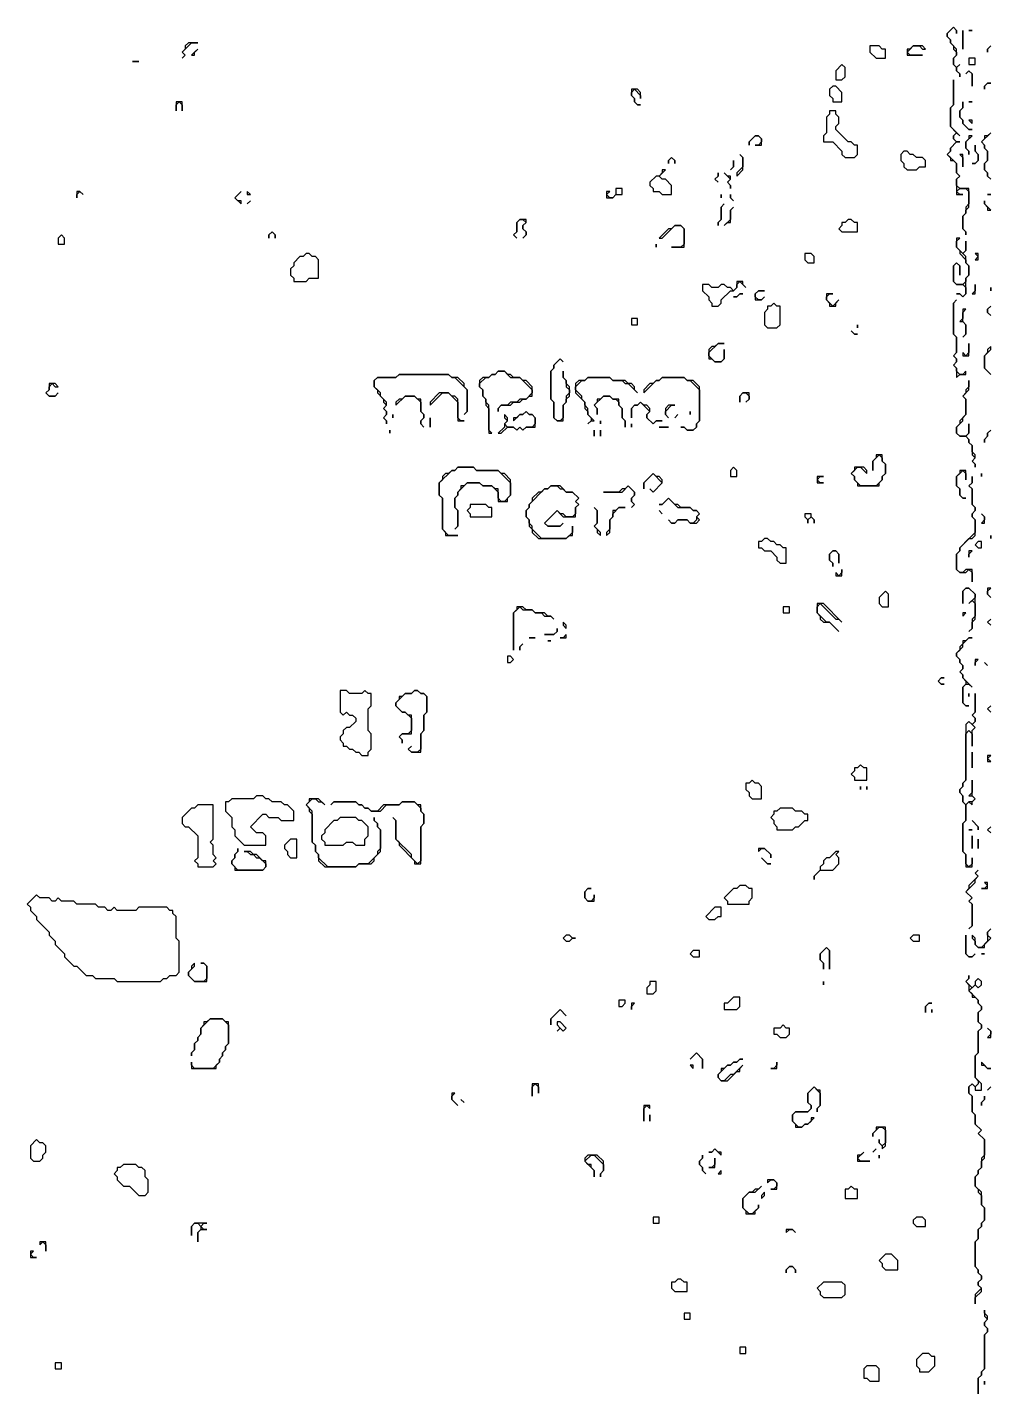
# Model space of a CAD drawing. Header units: metres. Extents: x 0 to 3575, y 1 to 2763.
# Drawn here: x 3264 to 3575, y 2006 to 2447 of the extents above; entities that cross this region are included whole.
import ezdxf

# ---------------------------------------------------------------- set-up
doc = ezdxf.new("R2010")
doc.units = ezdxf.units.M

msp = doc.modelspace()

# ---------------------------------------------------------------- linework, layer by layer
for points in [[(3563, 2447), (3561, 2445), (3561, 2444), (3562, 2443), (3562, 2442), (3563, 2441), (3563, 2440), (3564, 2439), (3564, 2438), (3563, 2437), (3563, 2435), (3564, 2434), (3564, 2433), (3565, 2432), (3565, 2431), (3565, 2432), (3564, 2433), (3564, 2434), (3565, 2435), (3564, 2434), (3563, 2435), (3563, 2437), (3564, 2438), (3564, 2440), (3562, 2442), (3562, 2443), (3561, 2444), (3561, 2445), (3563, 2447), (3564, 2446), (3564, 2445), (3564, 2446)], [(3566, 2446), (3566, 2440)], [(3568, 2446), (3569, 2446)], [(3316, 2442), (3315, 2441), (3315, 2440), (3314, 2439), (3315, 2438), (3314, 2437), (3315, 2438), (3314, 2439), (3317, 2442), (3319, 2442)], [(3319, 2440), (3317, 2438), (3318, 2438), (3318, 2439)], [(3536, 2441), (3536, 2439), (3538, 2437), (3541, 2437), (3541, 2440), (3540, 2440), (3539, 2441)], [(3550, 2441), (3549, 2440), (3548, 2440), (3548, 2438), (3553, 2438), (3549, 2438), (3548, 2439), (3550, 2441), (3552, 2441), (3553, 2440), (3554, 2440), (3553, 2441)], [(3564, 2443)], [(3575, 2441), (3574, 2440), (3574, 2439), (3574, 2440)], [(3298, 2436), (3300, 2436)], [(3527, 2435), (3525, 2433), (3525, 2430), (3527, 2430), (3528, 2431), (3528, 2434)], [(3568, 2437), (3568, 2435), (3570, 2435), (3570, 2437)], [(3298, 2434)], [(3300, 2434)], [(3563, 2430), (3563, 2422), (3562, 2421), (3562, 2415), (3564, 2413), (3563, 2412), (3563, 2411), (3564, 2410), (3562, 2408), (3562, 2407), (3561, 2406), (3562, 2405), (3562, 2404), (3563, 2404), (3564, 2403), (3564, 2400), (3565, 2399), (3564, 2398), (3564, 2393), (3566, 2393), (3565, 2393), (3564, 2394), (3565, 2395), (3567, 2395), (3568, 2394), (3568, 2390), (3567, 2389), (3567, 2387), (3566, 2386), (3566, 2382), (3567, 2381), (3567, 2380), (3567, 2381), (3566, 2382), (3566, 2386), (3567, 2387), (3567, 2388), (3568, 2389), (3568, 2395), (3565, 2395), (3564, 2396), (3564, 2398), (3565, 2399), (3564, 2400), (3564, 2403), (3561, 2406), (3562, 2407), (3562, 2408), (3564, 2410), (3565, 2410), (3564, 2410), (3563, 2411), (3563, 2412), (3564, 2413), (3565, 2412), (3562, 2415), (3562, 2421), (3563, 2422)], [(3568, 2433), (3567, 2432), (3568, 2433), (3569, 2432), (3569, 2428), (3569, 2432)], [(3459, 2427), (3459, 2425), (3460, 2424), (3460, 2423), (3461, 2422), (3462, 2422), (3461, 2422), (3460, 2423), (3460, 2424), (3459, 2425), (3459, 2426), (3460, 2427), (3462, 2425), (3462, 2424), (3462, 2426), (3461, 2427)], [(3524, 2428), (3523, 2427), (3523, 2425), (3524, 2424), (3524, 2423), (3527, 2423), (3527, 2426), (3525, 2428)], [(3574, 2429), (3573, 2428), (3573, 2427), (3573, 2428), (3574, 2429), (3575, 2429)], [(3312, 2423), (3312, 2420), (3312, 2422), (3313, 2423), (3314, 2422), (3314, 2420), (3314, 2423)], [(3566, 2423), (3566, 2421), (3565, 2420), (3565, 2418), (3566, 2417), (3566, 2416), (3568, 2414), (3569, 2414), (3568, 2414), (3566, 2416), (3566, 2417), (3565, 2418), (3565, 2420), (3566, 2421)], [(3568, 2423), (3569, 2423)], [(3523, 2420), (3523, 2419), (3522, 2418), (3522, 2413), (3521, 2412), (3521, 2410), (3524, 2410), (3527, 2407), (3527, 2406), (3528, 2405), (3531, 2405), (3532, 2406), (3532, 2409), (3531, 2409), (3530, 2410), (3529, 2410), (3525, 2414), (3525, 2415), (3526, 2416), (3526, 2418), (3525, 2419), (3525, 2420)], [(3568, 2417), (3569, 2416), (3569, 2417)], [(3575, 2413), (3574, 2412), (3573, 2412), (3573, 2411), (3572, 2410), (3573, 2409), (3573, 2408), (3574, 2407), (3574, 2404), (3573, 2403), (3573, 2401), (3574, 2400), (3574, 2399), (3575, 2398), (3574, 2399), (3574, 2400), (3573, 2401), (3573, 2403), (3574, 2404), (3574, 2407), (3573, 2408), (3573, 2409), (3572, 2410)], [(3499, 2412), (3497, 2410), (3497, 2409), (3497, 2410), (3499, 2412), (3500, 2412), (3501, 2411), (3501, 2410), (3500, 2409), (3499, 2409), (3501, 2409), (3501, 2411), (3500, 2412)], [(3568, 2412), (3568, 2411), (3567, 2410), (3567, 2408), (3568, 2407), (3568, 2406), (3568, 2407), (3567, 2408), (3567, 2410), (3569, 2412)], [(3570, 2409), (3570, 2407), (3571, 2406), (3571, 2404), (3570, 2403), (3569, 2403), (3570, 2403), (3571, 2404), (3571, 2406), (3570, 2407)], [(3472, 2405), (3471, 2404), (3471, 2403), (3471, 2404), (3472, 2405), (3473, 2404), (3473, 2403), (3473, 2404)], [(3492, 2404), (3492, 2402), (3491, 2401), (3492, 2402)], [(3492, 2406)], [(3494, 2406), (3495, 2405), (3495, 2402), (3493, 2400), (3493, 2399), (3495, 2401), (3495, 2405)], [(3547, 2407), (3546, 2406), (3546, 2404), (3547, 2403), (3547, 2402), (3548, 2401), (3551, 2401), (3552, 2402), (3554, 2402), (3554, 2404), (3553, 2405), (3551, 2405), (3550, 2406), (3549, 2406), (3548, 2407)], [(3565, 2406), (3566, 2405), (3566, 2402), (3566, 2406)], [(3469, 2401), (3469, 2400), (3468, 2399), (3467, 2399), (3465, 2397), (3465, 2396), (3466, 2395), (3466, 2394), (3468, 2394), (3469, 2393), (3472, 2393), (3472, 2396), (3470, 2398), (3469, 2398), (3468, 2399), (3470, 2401)], [(3487, 2400), (3487, 2399), (3486, 2398), (3487, 2397), (3486, 2398), (3487, 2399)], [(3489, 2400), (3491, 2398), (3490, 2397), (3491, 2396), (3491, 2395), (3491, 2396), (3490, 2397), (3491, 2398), (3491, 2399), (3490, 2399)], [(3454, 2395), (3454, 2393), (3453, 2392), (3452, 2392), (3451, 2393), (3452, 2394), (3451, 2394), (3451, 2392), (3453, 2392), (3454, 2393), (3456, 2393), (3456, 2395)], [(3487, 2395)], [(3280, 2394), (3280, 2392), (3280, 2393), (3281, 2394), (3282, 2393), (3281, 2394)], [(3333, 2394), (3331, 2392), (3333, 2390), (3333, 2391), (3332, 2391), (3331, 2392)], [(3335, 2394), (3335, 2393), (3336, 2393)], [(3336, 2391), (3335, 2390)], [(3488, 2393), (3488, 2392)], [(3491, 2393), (3491, 2392), (3492, 2391), (3491, 2392)], [(3573, 2391), (3573, 2390), (3574, 2389), (3574, 2388), (3575, 2388), (3573, 2390)], [(3574, 2393), (3575, 2393)], [(3489, 2390), (3488, 2389), (3488, 2385), (3487, 2384), (3487, 2383), (3487, 2384), (3488, 2385), (3488, 2389)], [(3492, 2389), (3491, 2388), (3491, 2385), (3489, 2383), (3490, 2384), (3491, 2384), (3491, 2388)], [(3423, 2385), (3422, 2384), (3422, 2381), (3421, 2380), (3422, 2379), (3421, 2380), (3422, 2381), (3422, 2384), (3423, 2385), (3424, 2385), (3425, 2384), (3424, 2383), (3424, 2382), (3425, 2381), (3425, 2380), (3424, 2379), (3425, 2380), (3425, 2381), (3424, 2382), (3424, 2383), (3425, 2384), (3425, 2385)], [(3473, 2383), (3472, 2382), (3471, 2382), (3468, 2379), (3469, 2379), (3473, 2383), (3475, 2383), (3476, 2382), (3476, 2377), (3475, 2376), (3472, 2376), (3476, 2376), (3476, 2382), (3475, 2383)], [(3529, 2385), (3528, 2384), (3527, 2384), (3527, 2383), (3526, 2382), (3527, 2381), (3532, 2381), (3532, 2384), (3531, 2384), (3530, 2385)], [(3275, 2380), (3274, 2379), (3274, 2377), (3276, 2377), (3276, 2379)], [(3343, 2381), (3342, 2380), (3342, 2379), (3342, 2380), (3343, 2381), (3344, 2380), (3344, 2379), (3344, 2380)], [(3467, 2377), (3467, 2376)], [(3564, 2379), (3564, 2376), (3565, 2375), (3565, 2374), (3567, 2372), (3567, 2371), (3568, 2370), (3568, 2367), (3567, 2366), (3567, 2365), (3566, 2364), (3564, 2364), (3563, 2365), (3563, 2370), (3564, 2371), (3565, 2370), (3565, 2367), (3565, 2370), (3564, 2371), (3563, 2370), (3563, 2365), (3564, 2364), (3566, 2364), (3567, 2363), (3567, 2361), (3566, 2360), (3565, 2361), (3564, 2361), (3565, 2361), (3566, 2360), (3567, 2361), (3567, 2366), (3568, 2367), (3568, 2370), (3567, 2371), (3567, 2373), (3566, 2374), (3567, 2375), (3567, 2378), (3567, 2375), (3566, 2374), (3564, 2376), (3564, 2378), (3565, 2379)], [(3354, 2374), (3353, 2373), (3352, 2373), (3350, 2371), (3350, 2370), (3349, 2369), (3349, 2367), (3350, 2366), (3350, 2365), (3354, 2365), (3355, 2366), (3358, 2366), (3358, 2372), (3357, 2373), (3356, 2373), (3355, 2374)], [(3515, 2374), (3515, 2372), (3516, 2371), (3518, 2371), (3518, 2373), (3517, 2374)], [(3570, 2374), (3571, 2373), (3570, 2372), (3571, 2372), (3571, 2374)], [(3493, 2365), (3493, 2363), (3492, 2362), (3491, 2363), (3490, 2363), (3489, 2364), (3488, 2364), (3487, 2363), (3485, 2363), (3484, 2364), (3482, 2364), (3482, 2362), (3484, 2360), (3484, 2359), (3485, 2358), (3485, 2357), (3487, 2357), (3488, 2358), (3488, 2359), (3491, 2362), (3492, 2362), (3493, 2363), (3493, 2364), (3494, 2365), (3496, 2363), (3495, 2364), (3495, 2365)], [(3570, 2364), (3570, 2362), (3569, 2361), (3570, 2361)], [(3494, 2361), (3493, 2360), (3492, 2360), (3493, 2360), (3494, 2361), (3495, 2361)], [(3500, 2362), (3499, 2361), (3499, 2359), (3501, 2359), (3502, 2360), (3501, 2359), (3500, 2359), (3499, 2360), (3499, 2361), (3500, 2362), (3502, 2362)], [(3522, 2361), (3522, 2359), (3523, 2358), (3523, 2357), (3525, 2357), (3525, 2358), (3526, 2359), (3524, 2357), (3522, 2359), (3522, 2360), (3523, 2361), (3524, 2361)], [(3526, 2361)], [(3575, 2363), (3575, 2362)], [(3505, 2358), (3504, 2357), (3503, 2357), (3503, 2356), (3502, 2355), (3502, 2351), (3503, 2350), (3506, 2350), (3507, 2351), (3507, 2357), (3506, 2357)], [(3564, 2359), (3563, 2358), (3563, 2348), (3564, 2347), (3564, 2342), (3563, 2341), (3564, 2340), (3564, 2339), (3563, 2338), (3564, 2337), (3564, 2334), (3565, 2335), (3567, 2335), (3567, 2336), (3566, 2335), (3565, 2335), (3564, 2336), (3564, 2337), (3563, 2338), (3564, 2339), (3564, 2340), (3563, 2341), (3564, 2342), (3564, 2347), (3563, 2348), (3563, 2358)], [(3566, 2356), (3566, 2353), (3565, 2352), (3566, 2352), (3567, 2351), (3567, 2348), (3566, 2347), (3567, 2348), (3567, 2351), (3566, 2352), (3566, 2355), (3567, 2356)], [(3575, 2357), (3574, 2356), (3574, 2355), (3575, 2354), (3574, 2355), (3574, 2356)], [(3459, 2353), (3459, 2351), (3461, 2351), (3461, 2353)], [(3530, 2351)], [(3532, 2351), (3532, 2350)], [(3530, 2349), (3531, 2348), (3532, 2348), (3531, 2348)], [(3487, 2345), (3486, 2344), (3485, 2344), (3484, 2343), (3484, 2340), (3485, 2340), (3486, 2339), (3488, 2339), (3489, 2340), (3489, 2343), (3489, 2340), (3488, 2339), (3486, 2339), (3484, 2341), (3484, 2342), (3487, 2345), (3489, 2345)], [(3568, 2345), (3568, 2342), (3567, 2341), (3566, 2342), (3566, 2341), (3568, 2341)], [(3575, 2344), (3574, 2343), (3574, 2342), (3573, 2341), (3573, 2337), (3575, 2335), (3573, 2337), (3573, 2341), (3575, 2343)], [(3436, 2340), (3434, 2338), (3434, 2337), (3433, 2336), (3433, 2327), (3434, 2326), (3434, 2321), (3435, 2320), (3437, 2320), (3437, 2325), (3438, 2326), (3438, 2327), (3439, 2328), (3439, 2331), (3438, 2332), (3438, 2333), (3437, 2334), (3437, 2336), (3437, 2334), (3438, 2333), (3438, 2331), (3439, 2330), (3439, 2329), (3438, 2328), (3438, 2326), (3437, 2325), (3437, 2321), (3436, 2320), (3435, 2320), (3434, 2321), (3434, 2326), (3433, 2327), (3433, 2336), (3434, 2337), (3434, 2338), (3436, 2340), (3437, 2339)], [(3384, 2335), (3383, 2334), (3377, 2334), (3376, 2333), (3376, 2331), (3377, 2330), (3377, 2329), (3379, 2327), (3379, 2326), (3380, 2325), (3379, 2324), (3380, 2323), (3380, 2322), (3379, 2321), (3380, 2320), (3380, 2319), (3380, 2320), (3379, 2321), (3380, 2322), (3380, 2323), (3379, 2324), (3380, 2325), (3380, 2326), (3378, 2328), (3378, 2329), (3376, 2331), (3376, 2333), (3377, 2334), (3383, 2334), (3384, 2335), (3400, 2335), (3401, 2334), (3402, 2334), (3406, 2330), (3406, 2323), (3405, 2322), (3406, 2323), (3406, 2330), (3405, 2331), (3405, 2332), (3403, 2334), (3401, 2334), (3400, 2335)], [(3416, 2336), (3415, 2335), (3414, 2335), (3413, 2334), (3411, 2334), (3410, 2333), (3410, 2331), (3411, 2330), (3411, 2328), (3412, 2327), (3412, 2325), (3413, 2324), (3413, 2316), (3414, 2316), (3413, 2317), (3413, 2325), (3412, 2326), (3412, 2327), (3411, 2328), (3411, 2330), (3410, 2331), (3410, 2332), (3412, 2334), (3413, 2334), (3414, 2335), (3415, 2335), (3416, 2336), (3418, 2336), (3420, 2334), (3423, 2334), (3427, 2330), (3427, 2329), (3425, 2327), (3423, 2327), (3422, 2326), (3420, 2326), (3419, 2325), (3417, 2325), (3416, 2324), (3416, 2323), (3416, 2324), (3417, 2325), (3420, 2325), (3421, 2326), (3423, 2326), (3424, 2327), (3425, 2327), (3426, 2328), (3427, 2328), (3427, 2331), (3425, 2333), (3424, 2333), (3423, 2334), (3421, 2334), (3420, 2335), (3419, 2335), (3418, 2336)], [(3445, 2334), (3444, 2333), (3442, 2333), (3441, 2332), (3441, 2329), (3444, 2326), (3444, 2324), (3445, 2323), (3445, 2322), (3446, 2321), (3446, 2320), (3445, 2319), (3446, 2320), (3447, 2320), (3445, 2322), (3445, 2324), (3444, 2325), (3444, 2326), (3443, 2327), (3443, 2328), (3441, 2330), (3441, 2331), (3443, 2333), (3444, 2333), (3445, 2334), (3452, 2334), (3453, 2333), (3456, 2333), (3457, 2332), (3458, 2332), (3461, 2329), (3460, 2330), (3460, 2331), (3459, 2332), (3458, 2332), (3457, 2333), (3453, 2333), (3452, 2334)], [(3469, 2334), (3468, 2333), (3467, 2333), (3466, 2332), (3465, 2332), (3463, 2330), (3463, 2329), (3467, 2333), (3468, 2333), (3469, 2334), (3476, 2334), (3477, 2333), (3478, 2333), (3481, 2330), (3481, 2320), (3480, 2319), (3480, 2318), (3479, 2317), (3477, 2317), (3476, 2318), (3475, 2318), (3476, 2318), (3477, 2317), (3479, 2317), (3480, 2318), (3480, 2319), (3481, 2320), (3481, 2331), (3479, 2333), (3477, 2333), (3476, 2334)], [(3568, 2333), (3568, 2331), (3567, 2330), (3567, 2329), (3566, 2328), (3567, 2327), (3567, 2322), (3565, 2320), (3565, 2319), (3564, 2318), (3564, 2316), (3565, 2315), (3567, 2315), (3568, 2314), (3568, 2313), (3569, 2312), (3569, 2309), (3570, 2308), (3569, 2307), (3570, 2306), (3570, 2305), (3570, 2306), (3569, 2307), (3570, 2308), (3570, 2309), (3569, 2310), (3569, 2312), (3568, 2313), (3568, 2314), (3567, 2315), (3568, 2316), (3568, 2319), (3568, 2316), (3567, 2315), (3565, 2315), (3564, 2316), (3564, 2318), (3566, 2320), (3566, 2321), (3567, 2322), (3567, 2327), (3566, 2328), (3568, 2330)], [(3271, 2332), (3271, 2330), (3270, 2329), (3271, 2328), (3273, 2328), (3274, 2329), (3273, 2328), (3271, 2328), (3270, 2329), (3271, 2330), (3271, 2331), (3272, 2332), (3273, 2331), (3274, 2331), (3273, 2332)], [(3397, 2329), (3394, 2326), (3394, 2325), (3398, 2329), (3400, 2329), (3403, 2326), (3403, 2320), (3405, 2320), (3404, 2320), (3403, 2321), (3403, 2327), (3402, 2328), (3401, 2328), (3400, 2329)], [(3495, 2329), (3494, 2328), (3494, 2326), (3494, 2328), (3495, 2329), (3496, 2329), (3497, 2328), (3497, 2327), (3496, 2326), (3497, 2327), (3497, 2329)], [(3386, 2328), (3385, 2327), (3384, 2327), (3383, 2326), (3383, 2325), (3386, 2328), (3389, 2328), (3391, 2326), (3391, 2323), (3392, 2322), (3392, 2321), (3391, 2320), (3391, 2319), (3392, 2318), (3391, 2319), (3391, 2320), (3392, 2321), (3392, 2322), (3391, 2323), (3391, 2327), (3390, 2327), (3389, 2328)], [(3450, 2328), (3449, 2327), (3448, 2327), (3448, 2326), (3447, 2325), (3448, 2324), (3448, 2322), (3448, 2324), (3447, 2325), (3450, 2328), (3452, 2328), (3453, 2327), (3454, 2327), (3455, 2326), (3455, 2325), (3456, 2324), (3456, 2321), (3457, 2320), (3457, 2318), (3457, 2320), (3456, 2321), (3456, 2324), (3455, 2325), (3455, 2327), (3453, 2327), (3452, 2328)], [(3462, 2326), (3461, 2325), (3460, 2325), (3459, 2324), (3459, 2321), (3459, 2324), (3460, 2325), (3461, 2325), (3462, 2326), (3465, 2323), (3464, 2322), (3464, 2321), (3466, 2319), (3467, 2320), (3469, 2320), (3467, 2320), (3466, 2319), (3464, 2321), (3464, 2322), (3465, 2323), (3465, 2324), (3464, 2325), (3463, 2325)], [(3471, 2325), (3470, 2324), (3470, 2322), (3471, 2321), (3470, 2322), (3470, 2323), (3472, 2325), (3473, 2325)], [(3382, 2322), (3382, 2321)], [(3394, 2321), (3394, 2318)], [(3425, 2323), (3424, 2322), (3423, 2322), (3422, 2321), (3421, 2321), (3421, 2320), (3423, 2322), (3424, 2322), (3425, 2323), (3426, 2322), (3427, 2322), (3428, 2321), (3428, 2319), (3427, 2318), (3425, 2318), (3424, 2317), (3423, 2318), (3422, 2317), (3421, 2318), (3419, 2318), (3418, 2319), (3419, 2320), (3419, 2321), (3418, 2322), (3418, 2321), (3419, 2320), (3418, 2319), (3418, 2318), (3416, 2316), (3417, 2316), (3419, 2318), (3421, 2318), (3422, 2317), (3423, 2318), (3424, 2317), (3425, 2318), (3428, 2318), (3428, 2321), (3427, 2322), (3426, 2322)], [(3449, 2320), (3449, 2319)], [(3474, 2322), (3473, 2321)], [(3476, 2324)], [(3476, 2321)], [(3478, 2323), (3478, 2322)], [(3381, 2317), (3381, 2316)], [(3382, 2319)], [(3404, 2318)], [(3434, 2318)], [(3447, 2317), (3447, 2315)], [(3449, 2317), (3449, 2315)], [(3459, 2319), (3459, 2318)], [(3468, 2318), (3471, 2318)], [(3473, 2319)], [(3575, 2317), (3574, 2316), (3574, 2315), (3573, 2314), (3573, 2313), (3573, 2314), (3574, 2315), (3574, 2316)], [(3575, 2313)], [(3538, 2309), (3538, 2308), (3537, 2307), (3537, 2304), (3537, 2307), (3539, 2309), (3540, 2308), (3540, 2307), (3541, 2306), (3541, 2303), (3540, 2302), (3540, 2301), (3538, 2299), (3533, 2299), (3531, 2301), (3531, 2302), (3530, 2303), (3532, 2305), (3533, 2305), (3535, 2303), (3535, 2304), (3534, 2305), (3531, 2305), (3531, 2304), (3530, 2303), (3531, 2302), (3531, 2301), (3532, 2300), (3532, 2299), (3539, 2299), (3539, 2300), (3540, 2301), (3540, 2302), (3541, 2303), (3541, 2306), (3540, 2307), (3540, 2309)], [(3403, 2305), (3402, 2304), (3401, 2304), (3400, 2303), (3399, 2303), (3398, 2302), (3398, 2301), (3397, 2300), (3397, 2296), (3398, 2295), (3398, 2285), (3399, 2284), (3399, 2283), (3403, 2283), (3400, 2283), (3398, 2285), (3398, 2295), (3397, 2296), (3397, 2300), (3401, 2304), (3402, 2304), (3403, 2305), (3408, 2305), (3409, 2304), (3416, 2304), (3420, 2300), (3420, 2296), (3418, 2294), (3417, 2294), (3416, 2295), (3416, 2298), (3415, 2298), (3414, 2299), (3411, 2299), (3410, 2300), (3406, 2300), (3405, 2299), (3404, 2299), (3404, 2298), (3403, 2297), (3403, 2296), (3402, 2295), (3402, 2292), (3403, 2291), (3403, 2286), (3402, 2285), (3403, 2286), (3403, 2291), (3402, 2292), (3402, 2295), (3403, 2296), (3403, 2297), (3406, 2300), (3410, 2300), (3411, 2299), (3414, 2299), (3416, 2297), (3416, 2294), (3419, 2294), (3419, 2295), (3420, 2296), (3420, 2301), (3418, 2303), (3417, 2303), (3416, 2304), (3409, 2304), (3408, 2305)], [(3466, 2303), (3463, 2300), (3463, 2298), (3463, 2300), (3466, 2303), (3469, 2300), (3466, 2297), (3465, 2298), (3466, 2297), (3469, 2300), (3469, 2301), (3468, 2302), (3467, 2302)], [(3492, 2305), (3491, 2304), (3491, 2302), (3493, 2302), (3493, 2304)], [(3565, 2304), (3565, 2303), (3564, 2302), (3564, 2299), (3565, 2298), (3565, 2296), (3566, 2295), (3567, 2295), (3566, 2295), (3565, 2296), (3565, 2298), (3564, 2299), (3564, 2302), (3566, 2304), (3567, 2303), (3567, 2301), (3567, 2304)], [(3572, 2303), (3572, 2302)], [(3433, 2299), (3432, 2298), (3431, 2298), (3430, 2297), (3429, 2297), (3427, 2295), (3427, 2294), (3426, 2293), (3426, 2292), (3425, 2291), (3425, 2289), (3426, 2288), (3426, 2286), (3427, 2285), (3427, 2284), (3429, 2282), (3438, 2282), (3439, 2283), (3440, 2283), (3440, 2286), (3440, 2284), (3438, 2282), (3430, 2282), (3427, 2285), (3427, 2286), (3426, 2287), (3426, 2288), (3425, 2289), (3425, 2291), (3426, 2292), (3426, 2293), (3431, 2298), (3432, 2298), (3433, 2299), (3435, 2299), (3436, 2298), (3437, 2298), (3438, 2297), (3440, 2297), (3442, 2295), (3441, 2294), (3442, 2293), (3441, 2292), (3441, 2290), (3440, 2289), (3438, 2289), (3437, 2290), (3436, 2290), (3435, 2291), (3431, 2287), (3432, 2286), (3436, 2286), (3437, 2287), (3436, 2286), (3432, 2286), (3431, 2287), (3435, 2291), (3437, 2289), (3441, 2289), (3441, 2292), (3442, 2293), (3441, 2294), (3442, 2295), (3440, 2297), (3438, 2297), (3436, 2299)], [(3448, 2298)], [(3458, 2299), (3457, 2298), (3456, 2298), (3455, 2297), (3450, 2297), (3456, 2297), (3458, 2299), (3460, 2297), (3460, 2296), (3459, 2295), (3459, 2294), (3460, 2293), (3459, 2292), (3460, 2293), (3459, 2294), (3459, 2295), (3460, 2296), (3460, 2297)], [(3519, 2302), (3519, 2300), (3521, 2300), (3520, 2300), (3519, 2301), (3520, 2302), (3521, 2302)], [(3569, 2302), (3569, 2300), (3568, 2299), (3569, 2298), (3569, 2293), (3570, 2292), (3570, 2291), (3569, 2290), (3569, 2289), (3570, 2288), (3570, 2284), (3565, 2279), (3565, 2278), (3564, 2277), (3564, 2272), (3565, 2271), (3567, 2271), (3568, 2272), (3569, 2271), (3569, 2268), (3569, 2272), (3567, 2272), (3566, 2271), (3565, 2271), (3564, 2272), (3564, 2277), (3565, 2278), (3565, 2279), (3568, 2282), (3569, 2282), (3570, 2283), (3570, 2288), (3569, 2289), (3569, 2290), (3570, 2291), (3570, 2292), (3569, 2293), (3569, 2298), (3568, 2299), (3569, 2300)], [(3446, 2296)], [(3448, 2294)], [(3471, 2295), (3469, 2293), (3468, 2293), (3469, 2293), (3471, 2295), (3474, 2292), (3478, 2292), (3479, 2291), (3480, 2291), (3481, 2290), (3480, 2289), (3480, 2288), (3479, 2287), (3478, 2287), (3477, 2288), (3474, 2288), (3473, 2287), (3472, 2287), (3471, 2288), (3472, 2287), (3473, 2287), (3474, 2288), (3477, 2288), (3478, 2287), (3480, 2287), (3481, 2288), (3480, 2289), (3481, 2290), (3480, 2291), (3479, 2291), (3478, 2292), (3475, 2292), (3474, 2293), (3473, 2293)], [(3407, 2293), (3407, 2292), (3406, 2291), (3407, 2290), (3407, 2289), (3414, 2289), (3414, 2292), (3413, 2292), (3412, 2293)], [(3447, 2292), (3448, 2291), (3448, 2287), (3447, 2286), (3448, 2285), (3448, 2284), (3449, 2283), (3449, 2284), (3447, 2286), (3448, 2287), (3448, 2291)], [(3455, 2292), (3454, 2291), (3453, 2291), (3453, 2289), (3452, 2288), (3452, 2285), (3451, 2284), (3451, 2283), (3452, 2284), (3452, 2288), (3453, 2289), (3453, 2290), (3455, 2292), (3457, 2292)], [(3468, 2291), (3469, 2290)], [(3515, 2290), (3515, 2289), (3516, 2288), (3516, 2287), (3516, 2288), (3517, 2289), (3518, 2288), (3518, 2287), (3518, 2288), (3517, 2289), (3517, 2290)], [(3572, 2290), (3573, 2289), (3573, 2288), (3572, 2287), (3573, 2287), (3573, 2289)], [(3502, 2282), (3501, 2281), (3500, 2281), (3500, 2279), (3501, 2279), (3502, 2278), (3504, 2278), (3506, 2276), (3506, 2275), (3507, 2274), (3509, 2274), (3509, 2279), (3508, 2279), (3507, 2280), (3506, 2280), (3505, 2281), (3504, 2281), (3503, 2282)], [(3571, 2281), (3570, 2280), (3571, 2279), (3572, 2279), (3572, 2281)], [(3575, 2283), (3575, 2282)], [(3524, 2278), (3523, 2277), (3523, 2275), (3524, 2274), (3524, 2273), (3524, 2274), (3523, 2275), (3523, 2277), (3524, 2278), (3525, 2278), (3526, 2277), (3526, 2274), (3526, 2277), (3525, 2278)], [(3568, 2278), (3568, 2276), (3568, 2277), (3569, 2278)], [(3527, 2272), (3527, 2271), (3526, 2270), (3525, 2271), (3525, 2270), (3527, 2270)], [(3568, 2274)], [(3541, 2265), (3539, 2263), (3539, 2261), (3540, 2260), (3542, 2260), (3542, 2264)], [(3567, 2266), (3566, 2265), (3566, 2261), (3566, 2265), (3567, 2266), (3568, 2266), (3570, 2264), (3570, 2263), (3568, 2261), (3569, 2262), (3570, 2261), (3570, 2257), (3569, 2256), (3569, 2253), (3568, 2252), (3569, 2253), (3569, 2255), (3570, 2256), (3570, 2264), (3568, 2266)], [(3574, 2266), (3574, 2264), (3575, 2263), (3574, 2264), (3574, 2265), (3575, 2266)], [(3422, 2260), (3422, 2259), (3421, 2258), (3421, 2246), (3421, 2258), (3423, 2260), (3424, 2259), (3427, 2259), (3428, 2258), (3430, 2258), (3431, 2257), (3433, 2257), (3434, 2256), (3433, 2257), (3432, 2257), (3431, 2258), (3428, 2258), (3427, 2259), (3425, 2259), (3424, 2260)], [(3508, 2260), (3508, 2258), (3510, 2258), (3510, 2260)], [(3519, 2261), (3519, 2258), (3520, 2257), (3520, 2256), (3521, 2255), (3523, 2255), (3526, 2252), (3523, 2255), (3522, 2255), (3519, 2258), (3519, 2260), (3520, 2261), (3525, 2256), (3526, 2256), (3527, 2255), (3521, 2261)], [(3566, 2258), (3566, 2257), (3567, 2258)], [(3437, 2255), (3437, 2254), (3438, 2253), (3438, 2254)], [(3575, 2256), (3574, 2255), (3575, 2254), (3574, 2255)], [(3426, 2250), (3428, 2250)], [(3435, 2253), (3435, 2252), (3434, 2251), (3431, 2251), (3434, 2251), (3435, 2252)], [(3438, 2251), (3437, 2250), (3436, 2250), (3438, 2250)], [(3568, 2250), (3567, 2249), (3566, 2249), (3566, 2248), (3565, 2247), (3565, 2246), (3564, 2245), (3564, 2244), (3565, 2243), (3565, 2242), (3566, 2241), (3566, 2240), (3565, 2239), (3566, 2238), (3566, 2237), (3567, 2236), (3567, 2235), (3566, 2234), (3566, 2229), (3567, 2228), (3568, 2228), (3567, 2228), (3566, 2229), (3566, 2234), (3567, 2235), (3568, 2235), (3569, 2234), (3566, 2237), (3566, 2238), (3565, 2239), (3566, 2240), (3566, 2241), (3565, 2242), (3565, 2243), (3564, 2244), (3564, 2245), (3566, 2247), (3566, 2248), (3568, 2250), (3569, 2250)], [(3424, 2248), (3423, 2247), (3423, 2246), (3423, 2247)], [(3427, 2248)], [(3432, 2249), (3433, 2249)], [(3568, 2247)], [(3419, 2244), (3419, 2242), (3420, 2242), (3421, 2243), (3420, 2244)], [(3570, 2243), (3570, 2241), (3570, 2242), (3571, 2243)], [(3573, 2242), (3574, 2241)], [(3559, 2237), (3558, 2236), (3559, 2235), (3560, 2235), (3559, 2235), (3558, 2236), (3559, 2237), (3560, 2237)], [(3572, 2240)], [(3365, 2233), (3365, 2226), (3366, 2225), (3367, 2226), (3368, 2225), (3369, 2225), (3370, 2224), (3370, 2223), (3368, 2221), (3367, 2221), (3366, 2220), (3366, 2219), (3365, 2218), (3365, 2217), (3366, 2216), (3366, 2215), (3367, 2215), (3368, 2214), (3369, 2214), (3370, 2213), (3371, 2213), (3372, 2212), (3374, 2212), (3374, 2213), (3375, 2214), (3375, 2219), (3374, 2220), (3374, 2227), (3375, 2228), (3375, 2232), (3374, 2232), (3373, 2233), (3372, 2232), (3368, 2232), (3367, 2233)], [(3389, 2233), (3388, 2232), (3386, 2232), (3385, 2231), (3384, 2231), (3384, 2230), (3383, 2229), (3383, 2228), (3385, 2226), (3386, 2226), (3388, 2224), (3388, 2220), (3387, 2219), (3385, 2219), (3384, 2218), (3385, 2217), (3385, 2216), (3385, 2217), (3384, 2218), (3385, 2219), (3388, 2219), (3388, 2225), (3387, 2225), (3386, 2226), (3385, 2226), (3383, 2228), (3383, 2229), (3386, 2232), (3388, 2232), (3389, 2233), (3390, 2233), (3391, 2232), (3392, 2232), (3393, 2231), (3393, 2226), (3392, 2225), (3392, 2220), (3391, 2219), (3391, 2214), (3390, 2213), (3388, 2213), (3387, 2214), (3388, 2215), (3387, 2214), (3388, 2213), (3391, 2213), (3391, 2219), (3392, 2220), (3392, 2225), (3393, 2226), (3393, 2231), (3392, 2232), (3391, 2232), (3390, 2233)], [(3570, 2232), (3570, 2226), (3569, 2225), (3570, 2224), (3570, 2223), (3569, 2222), (3568, 2223), (3567, 2222), (3567, 2204), (3566, 2203), (3566, 2202), (3565, 2201), (3565, 2200), (3566, 2199), (3566, 2197), (3567, 2196), (3567, 2191), (3566, 2190), (3566, 2181), (3567, 2180), (3567, 2176), (3569, 2176), (3569, 2179), (3569, 2177), (3568, 2176), (3567, 2177), (3567, 2180), (3566, 2181), (3566, 2190), (3567, 2191), (3567, 2196), (3568, 2197), (3569, 2196), (3569, 2197), (3570, 2198), (3569, 2199), (3569, 2204), (3569, 2200), (3568, 2199), (3569, 2199), (3570, 2198), (3569, 2197), (3568, 2197), (3567, 2196), (3566, 2197), (3566, 2199), (3565, 2200), (3565, 2201), (3566, 2202), (3566, 2203), (3567, 2204), (3567, 2219), (3568, 2220), (3569, 2219), (3569, 2215), (3569, 2220), (3570, 2221), (3569, 2222), (3570, 2223), (3570, 2224), (3569, 2225), (3570, 2226)], [(3568, 2232), (3568, 2231)], [(3575, 2228), (3574, 2227), (3575, 2226), (3574, 2227)], [(3388, 2217)], [(3569, 2213), (3569, 2208)], [(3574, 2212), (3574, 2210), (3575, 2210), (3574, 2211), (3575, 2212)], [(3533, 2209), (3532, 2208), (3531, 2208), (3531, 2207), (3530, 2206), (3531, 2205), (3531, 2204), (3535, 2204), (3535, 2208), (3534, 2208)], [(3498, 2204), (3497, 2203), (3496, 2203), (3496, 2201), (3497, 2200), (3497, 2199), (3498, 2198), (3501, 2198), (3501, 2202), (3500, 2203), (3499, 2203)], [(3533, 2202), (3533, 2201)], [(3535, 2202), (3535, 2201)], [(3338, 2199), (3337, 2198), (3330, 2198), (3329, 2197), (3328, 2197), (3328, 2194), (3330, 2192), (3330, 2189), (3331, 2188), (3331, 2186), (3334, 2183), (3341, 2183), (3341, 2186), (3340, 2187), (3338, 2187), (3336, 2189), (3340, 2193), (3341, 2193), (3342, 2192), (3345, 2192), (3346, 2191), (3350, 2191), (3350, 2194), (3348, 2196), (3347, 2196), (3346, 2197), (3343, 2197), (3342, 2198), (3341, 2198), (3340, 2199)], [(3355, 2198), (3355, 2197), (3354, 2196), (3355, 2195), (3355, 2194), (3356, 2193), (3356, 2184), (3357, 2183), (3357, 2181), (3358, 2180), (3358, 2178), (3360, 2176), (3370, 2176), (3371, 2177), (3375, 2177), (3376, 2178), (3376, 2179), (3378, 2181), (3378, 2188), (3377, 2189), (3377, 2190), (3376, 2191), (3376, 2192), (3376, 2191), (3377, 2190), (3377, 2189), (3378, 2188), (3378, 2182), (3377, 2181), (3377, 2180), (3374, 2177), (3371, 2177), (3370, 2176), (3361, 2176), (3358, 2179), (3358, 2180), (3357, 2181), (3357, 2183), (3356, 2184), (3356, 2194), (3354, 2196), (3356, 2198), (3357, 2198), (3358, 2197), (3359, 2197), (3360, 2196), (3358, 2198)], [(3363, 2197), (3362, 2196), (3363, 2197), (3370, 2197), (3371, 2196), (3372, 2196), (3373, 2195), (3374, 2195), (3375, 2194), (3378, 2194), (3380, 2196), (3384, 2196), (3385, 2197), (3389, 2197), (3391, 2195), (3391, 2194), (3392, 2193), (3392, 2190), (3391, 2189), (3391, 2178), (3390, 2177), (3388, 2179), (3388, 2180), (3383, 2185), (3383, 2191), (3382, 2192), (3383, 2191), (3383, 2185), (3384, 2184), (3384, 2183), (3389, 2178), (3389, 2177), (3391, 2177), (3391, 2189), (3392, 2190), (3392, 2193), (3391, 2194), (3391, 2196), (3390, 2196), (3389, 2197), (3385, 2197), (3384, 2196), (3379, 2196), (3377, 2194), (3375, 2194), (3374, 2195), (3373, 2195), (3372, 2196), (3371, 2196), (3370, 2197)], [(3319, 2196), (3318, 2195), (3317, 2195), (3314, 2192), (3314, 2190), (3315, 2189), (3316, 2189), (3319, 2186), (3319, 2179), (3318, 2178), (3319, 2177), (3319, 2176), (3324, 2176), (3325, 2177), (3324, 2178), (3325, 2179), (3324, 2180), (3324, 2183), (3323, 2184), (3324, 2185), (3324, 2196)], [(3365, 2192), (3364, 2191), (3363, 2191), (3360, 2188), (3360, 2187), (3359, 2186), (3359, 2185), (3360, 2184), (3360, 2183), (3366, 2183), (3367, 2184), (3369, 2184), (3370, 2183), (3373, 2183), (3373, 2185), (3374, 2186), (3374, 2189), (3372, 2191), (3371, 2191), (3370, 2192)], [(3378, 2192)], [(3507, 2195), (3506, 2194), (3505, 2194), (3505, 2193), (3504, 2192), (3505, 2191), (3505, 2190), (3506, 2189), (3506, 2188), (3511, 2188), (3512, 2189), (3513, 2189), (3515, 2191), (3516, 2191), (3516, 2193), (3515, 2193), (3514, 2194), (3512, 2194), (3511, 2195)], [(3568, 2188), (3569, 2188)], [(3569, 2191), (3571, 2189), (3571, 2188), (3571, 2189)], [(3575, 2189), (3574, 2188), (3575, 2187), (3574, 2188)], [(3349, 2185), (3347, 2183), (3347, 2182), (3348, 2181), (3348, 2180), (3349, 2179), (3351, 2179), (3351, 2185)], [(3569, 2186), (3569, 2182)], [(3571, 2185), (3571, 2182)], [(3332, 2182), (3332, 2181), (3331, 2180), (3331, 2179), (3330, 2178), (3330, 2177), (3331, 2176), (3331, 2175), (3340, 2175), (3341, 2176), (3341, 2178), (3340, 2178), (3338, 2180), (3337, 2180), (3336, 2181), (3334, 2181), (3335, 2181), (3336, 2180), (3337, 2180), (3338, 2179), (3339, 2179), (3341, 2177), (3341, 2176), (3340, 2175), (3332, 2175), (3330, 2177), (3330, 2178), (3331, 2179), (3331, 2180), (3332, 2181)], [(3500, 2182), (3500, 2181), (3501, 2182), (3502, 2182), (3504, 2180), (3504, 2179), (3504, 2180), (3502, 2182)], [(3501, 2179), (3503, 2177), (3504, 2177), (3503, 2177)], [(3525, 2181), (3523, 2179), (3522, 2179), (3521, 2178), (3521, 2177), (3520, 2176), (3520, 2175), (3518, 2173), (3518, 2172), (3518, 2173), (3520, 2175), (3524, 2175), (3526, 2177), (3526, 2179), (3525, 2180), (3526, 2181)], [(3571, 2175), (3570, 2174), (3571, 2173), (3568, 2170), (3568, 2169), (3567, 2168), (3569, 2166), (3568, 2165), (3569, 2164), (3569, 2157), (3568, 2156), (3569, 2157), (3569, 2164), (3568, 2165), (3569, 2166), (3567, 2168), (3570, 2171), (3570, 2172), (3571, 2173), (3570, 2174)], [(3494, 2170), (3493, 2169), (3492, 2169), (3489, 2166), (3490, 2165), (3490, 2164), (3497, 2164), (3497, 2165), (3498, 2166), (3498, 2169), (3497, 2169), (3496, 2170)], [(3520, 2172)], [(3573, 2171), (3574, 2170), (3573, 2169), (3572, 2169), (3574, 2169), (3574, 2171)], [(3267, 2167), (3264, 2164), (3265, 2163), (3265, 2162), (3267, 2160), (3267, 2159), (3271, 2155), (3271, 2154), (3273, 2152), (3273, 2151), (3276, 2148), (3276, 2147), (3279, 2144), (3280, 2144), (3283, 2141), (3285, 2141), (3286, 2140), (3292, 2140), (3293, 2139), (3307, 2139), (3308, 2140), (3309, 2140), (3310, 2141), (3312, 2141), (3313, 2142), (3313, 2152), (3312, 2153), (3312, 2160), (3311, 2161), (3311, 2162), (3310, 2162), (3309, 2163), (3300, 2163), (3299, 2162), (3293, 2162), (3292, 2163), (3291, 2162), (3290, 2162), (3289, 2163), (3287, 2163), (3286, 2164), (3280, 2164), (3279, 2165), (3275, 2165), (3274, 2166), (3273, 2165), (3272, 2165), (3271, 2166), (3268, 2166)], [(3445, 2169), (3444, 2168), (3444, 2166), (3445, 2165), (3447, 2165), (3447, 2167), (3447, 2166), (3446, 2165), (3445, 2165), (3444, 2166), (3444, 2168), (3445, 2169), (3446, 2169)], [(3486, 2163), (3483, 2160), (3484, 2159), (3486, 2159), (3487, 2160), (3488, 2160), (3488, 2163)], [(3438, 2154), (3437, 2153), (3438, 2152), (3439, 2152), (3440, 2153), (3441, 2153), (3440, 2153), (3439, 2154)], [(3441, 2155)], [(3550, 2154), (3549, 2153), (3550, 2152), (3552, 2152), (3552, 2154)], [(3567, 2154), (3567, 2148), (3568, 2147), (3569, 2147), (3570, 2148), (3569, 2147), (3568, 2147), (3567, 2148)], [(3575, 2156), (3574, 2155), (3574, 2152), (3572, 2150), (3571, 2150), (3570, 2151), (3570, 2153), (3569, 2154), (3569, 2153), (3570, 2152), (3570, 2151), (3571, 2150), (3573, 2150), (3573, 2151), (3575, 2153), (3574, 2154), (3574, 2155)], [(3479, 2149), (3478, 2148), (3479, 2147), (3481, 2147), (3481, 2149)], [(3522, 2150), (3520, 2148), (3520, 2146), (3521, 2145), (3521, 2143), (3521, 2145), (3520, 2146), (3520, 2148), (3522, 2150), (3523, 2149), (3523, 2143), (3523, 2149)], [(3572, 2148), (3573, 2148)], [(3318, 2145), (3317, 2144), (3317, 2143), (3316, 2142), (3316, 2141), (3318, 2139), (3322, 2139), (3322, 2144), (3321, 2145), (3320, 2145), (3321, 2145), (3322, 2144), (3322, 2140), (3321, 2139), (3318, 2139), (3316, 2141), (3316, 2142), (3318, 2144)], [(3569, 2145)], [(3575, 2147)], [(3465, 2139), (3465, 2138), (3464, 2137), (3464, 2135), (3466, 2135), (3467, 2136), (3467, 2139)], [(3521, 2139), (3521, 2138)], [(3523, 2140)], [(3568, 2141), (3568, 2140), (3567, 2139), (3568, 2138), (3568, 2136), (3569, 2135), (3569, 2134), (3570, 2134), (3571, 2133), (3571, 2132), (3572, 2131), (3572, 2130), (3571, 2129), (3571, 2126), (3572, 2125), (3572, 2124), (3571, 2123), (3571, 2116), (3570, 2115), (3570, 2108), (3571, 2107), (3571, 2106), (3570, 2105), (3569, 2106), (3568, 2105), (3568, 2103), (3569, 2102), (3569, 2097), (3570, 2096), (3570, 2093), (3572, 2091), (3571, 2090), (3573, 2088), (3573, 2083), (3572, 2082), (3572, 2079), (3571, 2078), (3571, 2077), (3570, 2076), (3570, 2073), (3571, 2072), (3571, 2071), (3572, 2070), (3572, 2067), (3573, 2066), (3573, 2062), (3572, 2061), (3572, 2060), (3571, 2059), (3571, 2056), (3570, 2055), (3570, 2047), (3571, 2046), (3571, 2045), (3572, 2044), (3572, 2043), (3571, 2042), (3571, 2041), (3572, 2040), (3570, 2038), (3570, 2035), (3570, 2037), (3572, 2039), (3572, 2040), (3571, 2041), (3571, 2042), (3572, 2043), (3572, 2044), (3571, 2045), (3571, 2046), (3570, 2047), (3570, 2055), (3571, 2056), (3571, 2059), (3572, 2060), (3572, 2061), (3573, 2062), (3573, 2066), (3572, 2067), (3572, 2071), (3570, 2073), (3570, 2076), (3571, 2077), (3571, 2078), (3572, 2079), (3572, 2081), (3573, 2082), (3573, 2088), (3571, 2090), (3572, 2091), (3570, 2093), (3570, 2096), (3569, 2097), (3569, 2102), (3568, 2103), (3568, 2105), (3569, 2106), (3570, 2105), (3570, 2104), (3572, 2104), (3572, 2106), (3570, 2108), (3570, 2115), (3571, 2116), (3571, 2123), (3572, 2124), (3572, 2125), (3571, 2126), (3571, 2129), (3572, 2130), (3572, 2131), (3571, 2132), (3571, 2133), (3568, 2136), (3570, 2138), (3571, 2137), (3572, 2138), (3572, 2139), (3571, 2140), (3570, 2139), (3570, 2138), (3569, 2137), (3567, 2139), (3568, 2140)], [(3523, 2138)], [(3455, 2133), (3455, 2131), (3456, 2131), (3457, 2132), (3457, 2133)], [(3459, 2132), (3459, 2130), (3459, 2131), (3460, 2132)], [(3492, 2134), (3490, 2132), (3489, 2132), (3489, 2130), (3493, 2130), (3494, 2131), (3494, 2134)], [(3555, 2132), (3554, 2131), (3554, 2129), (3554, 2131), (3555, 2132), (3556, 2132)], [(3323, 2127), (3322, 2126), (3321, 2126), (3321, 2125), (3320, 2124), (3320, 2122), (3319, 2121), (3319, 2120), (3318, 2119), (3318, 2117), (3317, 2116), (3317, 2115), (3317, 2116), (3318, 2117), (3318, 2119), (3319, 2120), (3319, 2121), (3320, 2122), (3320, 2124), (3323, 2127), (3327, 2127), (3329, 2125), (3329, 2119), (3328, 2118), (3328, 2117), (3327, 2116), (3327, 2115), (3326, 2114), (3326, 2113), (3324, 2111), (3318, 2111), (3317, 2112), (3317, 2113), (3317, 2111), (3325, 2111), (3325, 2112), (3326, 2113), (3326, 2114), (3327, 2115), (3327, 2116), (3328, 2117), (3328, 2118), (3329, 2119), (3329, 2126), (3328, 2126), (3327, 2127)], [(3436, 2130), (3433, 2127), (3433, 2125), (3433, 2127), (3436, 2130), (3438, 2128)], [(3435, 2126), (3435, 2125), (3436, 2124), (3435, 2123), (3436, 2124), (3437, 2123), (3438, 2124), (3436, 2126)], [(3461, 2130)], [(3556, 2130), (3556, 2129)], [(3508, 2125), (3507, 2124), (3505, 2124), (3505, 2122), (3506, 2122), (3507, 2121), (3509, 2121), (3510, 2122), (3510, 2124), (3509, 2124)], [(3574, 2124), (3575, 2123), (3575, 2122), (3574, 2121), (3575, 2121), (3575, 2123)], [(3480, 2116), (3478, 2114), (3480, 2116), (3482, 2114), (3482, 2111), (3482, 2114)], [(3494, 2114), (3493, 2113), (3492, 2113), (3491, 2112), (3490, 2112), (3489, 2111), (3488, 2111), (3488, 2110), (3487, 2109), (3487, 2108), (3488, 2107), (3490, 2107), (3493, 2110), (3494, 2110), (3494, 2111), (3495, 2112), (3492, 2109), (3491, 2109), (3489, 2107), (3488, 2107), (3487, 2108), (3487, 2109), (3490, 2112), (3491, 2112), (3492, 2113), (3493, 2113), (3494, 2114), (3495, 2114)], [(3506, 2113), (3506, 2112), (3505, 2111), (3504, 2111), (3506, 2111)], [(3504, 2113)], [(3572, 2113), (3572, 2112), (3573, 2112), (3574, 2111), (3575, 2111), (3574, 2111)], [(3478, 2112), (3479, 2111), (3479, 2112)], [(3427, 2106), (3427, 2102), (3427, 2105), (3428, 2106), (3429, 2105), (3429, 2103), (3429, 2106)], [(3518, 2105), (3516, 2103), (3516, 2100), (3517, 2099), (3517, 2098), (3516, 2097), (3512, 2097), (3511, 2096), (3511, 2094), (3512, 2093), (3512, 2092), (3514, 2092), (3515, 2093), (3516, 2093), (3518, 2095), (3517, 2095), (3517, 2094), (3516, 2093), (3515, 2093), (3514, 2092), (3513, 2092), (3511, 2094), (3511, 2096), (3512, 2097), (3516, 2097), (3517, 2098), (3517, 2099), (3516, 2100), (3516, 2103), (3518, 2105), (3520, 2103), (3520, 2099), (3519, 2098), (3519, 2097), (3519, 2098), (3520, 2099), (3520, 2104), (3519, 2104)], [(3575, 2105), (3574, 2104)], [(3401, 2103), (3401, 2101), (3403, 2099), (3401, 2101), (3401, 2102), (3402, 2103)], [(3404, 2101), (3405, 2100)], [(3573, 2102), (3573, 2101), (3572, 2100), (3572, 2099), (3572, 2100), (3573, 2101)], [(3463, 2099), (3463, 2094), (3463, 2098), (3464, 2099), (3465, 2098), (3465, 2099)], [(3465, 2096), (3465, 2094)], [(3538, 2092), (3538, 2091), (3537, 2090), (3537, 2089), (3537, 2090), (3539, 2092), (3540, 2092), (3541, 2091), (3541, 2087), (3540, 2086), (3539, 2087), (3539, 2088), (3539, 2087), (3540, 2086), (3540, 2085), (3541, 2086), (3541, 2092)], [(3267, 2088), (3265, 2086), (3265, 2082), (3266, 2081), (3268, 2081), (3269, 2082), (3269, 2083), (3270, 2084), (3270, 2086), (3269, 2087), (3268, 2087)], [(3536, 2087)], [(3445, 2083), (3444, 2082), (3444, 2081), (3447, 2078), (3447, 2076), (3447, 2078), (3446, 2079), (3446, 2080), (3445, 2080), (3444, 2081), (3446, 2083), (3447, 2083), (3450, 2080), (3450, 2078), (3449, 2077), (3449, 2076), (3449, 2077), (3450, 2078), (3450, 2081), (3448, 2083)], [(3482, 2083), (3482, 2082), (3481, 2081), (3481, 2080), (3482, 2079), (3482, 2078), (3483, 2077), (3482, 2078), (3482, 2079), (3481, 2080), (3481, 2081), (3482, 2082)], [(3486, 2085), (3485, 2084), (3484, 2084), (3485, 2084), (3486, 2085), (3488, 2083), (3488, 2084), (3487, 2084)], [(3486, 2082), (3486, 2080), (3485, 2079), (3484, 2079), (3486, 2079)], [(3534, 2084), (3533, 2083), (3532, 2083), (3532, 2081), (3536, 2081), (3533, 2081), (3532, 2082)], [(3538, 2085), (3537, 2084)], [(3539, 2083), (3539, 2082)], [(3295, 2080), (3294, 2079), (3293, 2079), (3293, 2078), (3292, 2077), (3293, 2076), (3293, 2075), (3295, 2073), (3297, 2073), (3300, 2070), (3302, 2070), (3303, 2071), (3303, 2075), (3302, 2076), (3302, 2078), (3301, 2079), (3300, 2079), (3299, 2080)], [(3488, 2078), (3487, 2077), (3488, 2077)], [(3501, 2073), (3500, 2072), (3499, 2072), (3498, 2071), (3497, 2071), (3495, 2069), (3495, 2066), (3496, 2065), (3496, 2064), (3499, 2064), (3499, 2065), (3500, 2066), (3500, 2067), (3500, 2066), (3498, 2064), (3497, 2064), (3495, 2066), (3495, 2069), (3497, 2071), (3499, 2071)], [(3503, 2075), (3503, 2074), (3504, 2075), (3505, 2075), (3506, 2074), (3506, 2073), (3505, 2072), (3504, 2072), (3506, 2072), (3506, 2074), (3505, 2075)], [(3530, 2073), (3529, 2072), (3528, 2072), (3528, 2069), (3532, 2069), (3532, 2072), (3531, 2072)], [(3502, 2071), (3501, 2070), (3501, 2069), (3502, 2070)], [(3497, 2067)], [(3318, 2061), (3317, 2060), (3317, 2057), (3317, 2060), (3318, 2061), (3319, 2061), (3320, 2060), (3320, 2059), (3319, 2058), (3319, 2055), (3319, 2058), (3320, 2059), (3322, 2059), (3321, 2059), (3320, 2060), (3321, 2061), (3322, 2061)], [(3466, 2063), (3466, 2061), (3468, 2061), (3468, 2063)], [(3551, 2063), (3550, 2062), (3550, 2061), (3551, 2060), (3554, 2060), (3554, 2062), (3553, 2063)], [(3509, 2059), (3509, 2058), (3510, 2059), (3511, 2059), (3512, 2058), (3511, 2059)], [(3510, 2056)], [(3512, 2056)], [(3265, 2052), (3265, 2050), (3267, 2050), (3266, 2050), (3265, 2051), (3266, 2052)], [(3268, 2055), (3268, 2054), (3269, 2055), (3270, 2054), (3270, 2052), (3270, 2055)], [(3268, 2052)], [(3289, 2054)], [(3289, 2051)], [(3317, 2055)], [(3541, 2051), (3539, 2049), (3540, 2048), (3540, 2047), (3541, 2046), (3545, 2046), (3545, 2049), (3543, 2051)], [(3510, 2047), (3509, 2046), (3509, 2045), (3509, 2046), (3510, 2047), (3511, 2047), (3512, 2046), (3512, 2045), (3512, 2046), (3511, 2047)], [(3474, 2043), (3473, 2042), (3472, 2042), (3472, 2040), (3473, 2039), (3477, 2039), (3477, 2042), (3476, 2042), (3475, 2043)], [(3521, 2042), (3519, 2040), (3520, 2039), (3520, 2038), (3521, 2037), (3527, 2037), (3528, 2038), (3528, 2041), (3527, 2042)], [(3572, 2036)], [(3476, 2032), (3476, 2030), (3478, 2030), (3478, 2032)], [(3573, 2033), (3573, 2031), (3574, 2030), (3573, 2029), (3573, 2028), (3574, 2027), (3574, 2026), (3573, 2025), (3573, 2014), (3572, 2013), (3572, 2012), (3571, 2011), (3571, 2006), (3571, 2011), (3572, 2012), (3572, 2013), (3573, 2014), (3573, 2025), (3574, 2026), (3574, 2027), (3573, 2028), (3573, 2029), (3574, 2030), (3574, 2031), (3573, 2032)], [(3494, 2021), (3494, 2019), (3496, 2019), (3496, 2021)], [(3273, 2016), (3273, 2014), (3275, 2014), (3275, 2016)], [(3553, 2019), (3551, 2017), (3551, 2015), (3552, 2014), (3552, 2013), (3555, 2013), (3557, 2015), (3557, 2018), (3556, 2018), (3555, 2019)], [(3535, 2015), (3534, 2014), (3534, 2011), (3535, 2011), (3536, 2010), (3539, 2010), (3539, 2014), (3538, 2015)], [(3573, 2010), (3573, 2009)]]:
    msp.add_lwpolyline(points, close=True)

doc.saveas('drawing.dxf')
